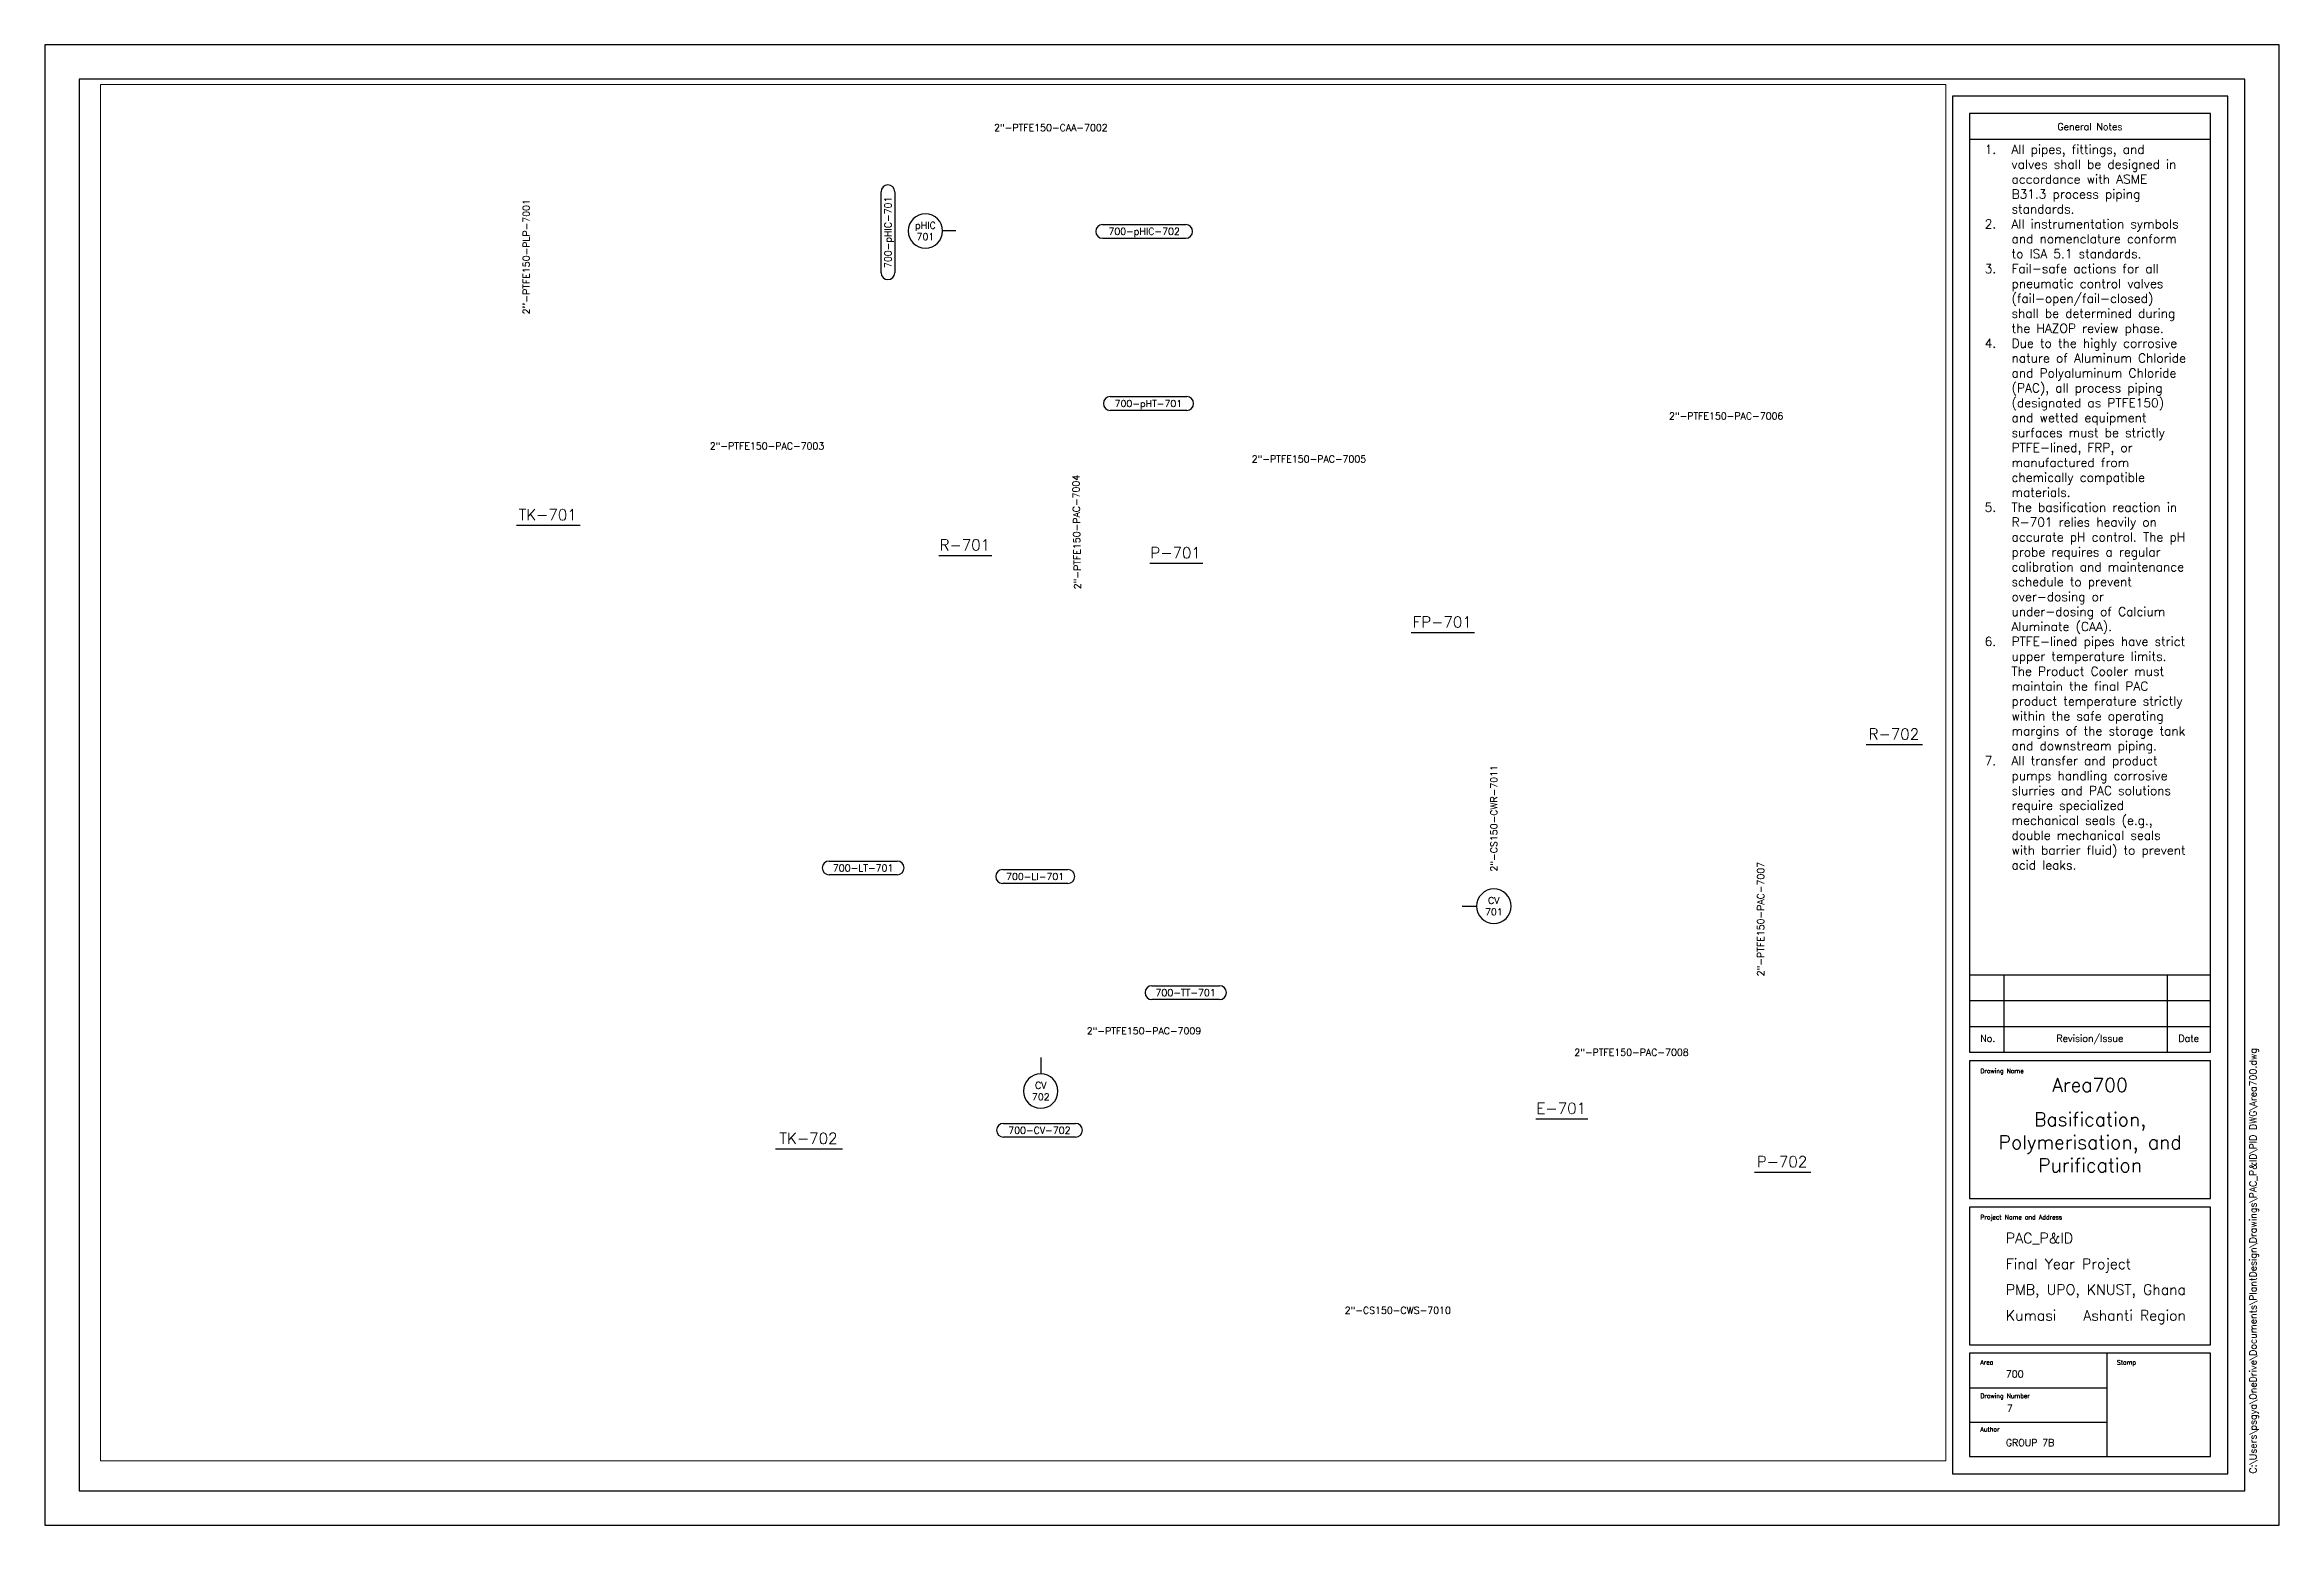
# Paper-space layout 'PID ANSI D Title Block' of a CAD drawing. Header units: inches. Extents: x 0 to 32.5, y 0 to 21.5.
# The model-space entities are those that its viewports show. They can reach past a viewport. Long polylines and large blocks are cut down to what shows.
import ezdxf
from ezdxf.enums import TextEntityAlignment as Align

# ---------------------------------------------------------------- set-up
doc = ezdxf.new("R2010")
doc.units = ezdxf.units.IN
doc.header["$MEASUREMENT"] = 0
for name, color, linetype in [('Instrument', 40, 'Continuous'), ('Text', 7, 'Continuous'), ('Title Block', 7, 'Continuous')]:
    doc.layers.add(name, color=color, linetype=linetype)
doc.styles.add('Roman', font='romans')
doc.styles.get("Standard").update_dxf_attribs({"font": 'romans.shx', "height": 0.1})
doc.dimstyles.get("Standard").update_dxf_attribs({"dimtxt": 0.18, "dimasz": 0.18, "dimexe": 0.18, "dimexo": 0.0625, "dimgap": 0.09, "dimtad": 0, "dimtih": 1, "dimtoh": 1, "dimdec": 4, "dimzin": 0, "dimdsep": 46, "dimtxsty": 'Standard', "dimcen": 0.09, "dimadec": 0, "dimazin": 0, "dimtfac": 1, "dimtdec": 4, "dimtofl": 0, "dimtmove": 0, "dimatfit": 3, "dimfxl": 1, "dimtolj": 1, "dimtzin": 0, "dimarcsym": 0})

# ---------------------------------------------------------------- blocks, each defined once
blk = doc.blocks.new('PID ANSI D titleblock')
for p, q in [((32.473, 21.518), (0, 21.518)), ((0, 21.518), (0, 0)), ((32.473, 0), (32.473, 21.518)), ((31.973, 21.018), (0.5, 21.018)), ((0.5, 21.018), (0.5, 0.5)), ((31.973, 0.5), (31.973, 21.018)), ((31.723, 20.768), (27.723, 20.768)), ((27.723, 20.768), (27.723, 0.75)), ((31.473, 20.518), (27.973, 20.518)), ((27.973, 20.518), (27.973, 6.875)), ((31.473, 6.875), (31.473, 20.518)), ((31.723, 0.75), (31.723, 20.768)), ((27.973, 20.143), (31.473, 20.143)), ((27.973, 8), (31.473, 8)), ((28.473, 6.875), (28.473, 8)), ((30.848, 6.875), (30.848, 8)), ((27.973, 7.625), (31.473, 7.625)), ((27.973, 7.25), (31.473, 7.25)), ((27.973, 6.875), (31.473, 6.875)), ((31.473, 6.75), (27.973, 6.75)), ((27.973, 6.75), (27.973, 4.75)), ((31.473, 4.75), (31.473, 6.75)), ((27.973, 4.75), (31.473, 4.75)), ((31.473, 4.625), (27.973, 4.625)), ((27.973, 4.625), (27.973, 2.625)), ((31.473, 2.625), (31.473, 4.625)), ((27.973, 2.625), (31.473, 2.625)), ((31.473, 2.5), (27.973, 2.5)), ((27.973, 2.5), (27.973, 1)), ((29.973, 1), (29.973, 2.5)), ((31.473, 1), (31.473, 2.5)), ((27.973, 2), (29.973, 2)), ((27.973, 1.5), (29.973, 1.5)), ((27.973, 1), (31.473, 1)), ((27.723, 0.75), (31.723, 0.75)), ((0.5, 0.5), (31.973, 0.5)), ((0, 0), (32.473, 0))]:
    blk.add_line(p, q)
at = {"style": 'Roman'}
for s, p in [('General Notes', (29.721, 20.326)), ('Revision/Issue', (29.721, 7.078)), ('No.', (28.237, 7.078)), ('Date', (31.157, 7.078))]:
    blk.add_text(s, height=0.1, dxfattribs=at).set_placement(p, align=Align.MIDDLE_CENTER)
for s, p in [('Drawing Name', (28.129, 6.571)), ('Project Name and Address', (28.129, 4.446)), ('Area', (28.129, 2.335)), ('Stamp', (30.113, 2.335)), ('Drawing Number', (28.129, 1.849)), ('Author', (28.129, 1.363))]:
    blk.add_text(s, height=0.065, dxfattribs=at).set_placement(p)
blk = doc.blocks.new('*U136')
at = {"color": 0, "linetype": 'ByBlock', "lineweight": -3}
blk.add_line((-0.377, -0.152), (0.393, -0.152), dxfattribs=at)
at = {"color": 0, "linetype": 'ByBlock', "lineweight": -2}
blk.add_attdef('#(Equipment.Tag)', text='', height=0.16, dxfattribs=at).set_placement((0, 0), align=Align.MIDDLE)
blk = doc.blocks.new('*U137')
at = {"color": 0, "linetype": 'ByBlock', "lineweight": -3}
blk.add_line((-0.455, -0.152), (0.471, -0.152), dxfattribs=at)
at = {"color": 0, "linetype": 'ByBlock', "lineweight": -2}
blk.add_attdef('#(Equipment.Tag)', text='', height=0.16, dxfattribs=at).set_placement((0, 0), align=Align.MIDDLE)
blk = doc.blocks.new('*U138')
at = {"color": 0, "linetype": 'ByBlock', "lineweight": -3}
blk.add_line((-0.45, -0.152), (0.467, -0.152), dxfattribs=at)
at = {"color": 0, "linetype": 'ByBlock', "lineweight": -2}
blk.add_attdef('#(Equipment.Tag)', text='', height=0.16, dxfattribs=at).set_placement((0, 0), align=Align.MIDDLE)
blk = doc.blocks.new('*U139')
at = {"color": 0, "linetype": 'ByBlock', "lineweight": -3}
blk.add_line((-0.401, -0.152), (0.418, -0.152), dxfattribs=at)
at = {"color": 0, "linetype": 'ByBlock', "lineweight": -2}
blk.add_attdef('#(Equipment.Tag)', text='', height=0.16, dxfattribs=at).set_placement((0, 0), align=Align.MIDDLE)
blk = doc.blocks.new('*U140')
at = {"color": 0, "linetype": 'ByBlock', "lineweight": -3}
blk.add_line((-0.479, -0.152), (0.496, -0.152), dxfattribs=at)
at = {"color": 0, "linetype": 'ByBlock', "lineweight": -2}
blk.add_attdef('#(Equipment.Tag)', text='', height=0.16, dxfattribs=at).set_placement((0, 0), align=Align.MIDDLE)
blk = doc.blocks.new('*U142')
at = {"color": 0, "linetype": 'ByBlock', "lineweight": -3}
blk.add_line((-0.369, -0.152), (0.385, -0.152), dxfattribs=at)
at = {"color": 0, "linetype": 'ByBlock', "lineweight": -2}
blk.add_attdef('#(Equipment.Tag)', text='', height=0.16, dxfattribs=at).set_placement((0, 0), align=Align.MIDDLE)
blk = doc.blocks.new('Pipeline Tag_block')
at = {"color": 0, "linetype": 'ByBlock', "lineweight": -2}
blk.add_attdef('#(TargetObject.Tag)', text='', height=0.1, dxfattribs=at).set_placement((0, 0), align=Align.MIDDLE_CENTER)
blk = doc.blocks.new('*U117')
at = {"color": 0, "linetype": 'ByBlock', "lineweight": -2}
for start, end in [(0, 180), (180, 0)]:
    blk.add_arc((0, 0), 0.25, start, end, dxfattribs=at)
blk.add_wipeout([(-0.102, 0.149), (0.107, 0.151), (0.107, 0.024), (-0.102, 0.024)], dxfattribs=at)
blk.add_wipeout([(-0.177, -0.024), (0.181, -0.024), (0.181, -0.155), (-0.177, -0.155)], dxfattribs=at)
for tag, p in [('#(TargetObject.Type)', (0, 0.083)), ('#(TargetObject.LoopNumber)', (0, -0.083))]:
    blk.add_attdef(tag, text='', height=0.1, dxfattribs=at).set_placement(p, align=Align.MIDDLE_CENTER)
blk = doc.blocks.new('*U145')
at = {"color": 0, "linetype": 'ByBlock', "lineweight": -2}
for p, q in [((-0.51, 0.093), (-0.021, 0.093)), ((-0.021, 0.093), (0.473, 0.093)), ((0.473, -0.108), (-0.51, -0.108))]:
    blk.add_line(p, q, dxfattribs=at)
for centre, start, end in [((-0.51, -0.007), 90, 270), ((0.473, -0.007), 270, 90)]:
    blk.add_arc(centre, 0.1, start, end, dxfattribs=at)
blk.add_attdef('#(TargetObject.Tag)', text='', height=0.1, dxfattribs=at).set_placement((-0.02, -0.057), align=Align.CENTER)
blk = doc.blocks.new('*U118')
at = {"color": 0, "linetype": 'ByBlock', "lineweight": -2}
for start, end in [(0, 180), (180, 0)]:
    blk.add_arc((0, 0), 0.25, start, end, dxfattribs=at)
blk.add_wipeout([(-0.174, 0.149), (0.178, 0.151), (0.178, 0.024), (-0.174, 0.024)], dxfattribs=at)
blk.add_wipeout([(-0.177, -0.024), (0.181, -0.024), (0.181, -0.155), (-0.177, -0.155)], dxfattribs=at)
for tag, p in [('#(TargetObject.Type)', (0, 0.083)), ('#(TargetObject.LoopNumber)', (0, -0.083))]:
    blk.add_attdef(tag, text='', height=0.1, dxfattribs=at).set_placement(p, align=Align.MIDDLE_CENTER)
blk = doc.blocks.new('*U147')
at = {"color": 0, "linetype": 'ByBlock', "lineweight": -2}
for p, q in [((-0.607, 0.093), (-0.021, 0.093)), ((-0.021, 0.093), (0.57, 0.093)), ((0.57, -0.108), (-0.607, -0.108))]:
    blk.add_line(p, q, dxfattribs=at)
for centre, start, end in [((-0.607, -0.007), 90, 270), ((0.57, -0.007), 270, 90)]:
    blk.add_arc(centre, 0.1, start, end, dxfattribs=at)
blk.add_attdef('#(TargetObject.Tag)', text='', height=0.1, dxfattribs=at).set_placement((-0.02, -0.057), align=Align.CENTER)
blk = doc.blocks.new('*U148')
at = {"color": 0, "linetype": 'ByBlock', "lineweight": -2}
for p, q in [((-0.574, 0.093), (-0.021, 0.093)), ((-0.021, 0.093), (0.537, 0.093)), ((0.537, -0.108), (-0.574, -0.108))]:
    blk.add_line(p, q, dxfattribs=at)
for centre, start, end in [((-0.574, -0.007), 90, 270), ((0.537, -0.007), 270, 90)]:
    blk.add_arc(centre, 0.1, start, end, dxfattribs=at)
blk.add_attdef('#(TargetObject.Tag)', text='', height=0.1, dxfattribs=at).set_placement((-0.02, -0.057), align=Align.CENTER)
blk = doc.blocks.new('*U149')
at = {"color": 0, "linetype": 'ByBlock', "lineweight": -2}
for p, q in [((-0.623, 0.093), (-0.021, 0.093)), ((-0.021, 0.093), (0.585, 0.093)), ((0.585, -0.108), (-0.623, -0.108))]:
    blk.add_line(p, q, dxfattribs=at)
for centre, start, end in [((-0.623, -0.007), 90, 270), ((0.585, -0.007), 270, 90)]:
    blk.add_arc(centre, 0.1, start, end, dxfattribs=at)
blk.add_attdef('#(TargetObject.Tag)', text='', height=0.1, dxfattribs=at).set_placement((-0.02, -0.057), align=Align.CENTER)
blk = doc.blocks.new('*U119')
at = {"color": 0, "linetype": 'ByBlock', "lineweight": -2}
for start, end in [(0, 180), (180, 0)]:
    blk.add_arc((0, 0), 0.25, start, end, dxfattribs=at)
blk.add_wipeout([(-0.102, 0.149), (0.107, 0.151), (0.107, 0.024), (-0.102, 0.024)], dxfattribs=at)
blk.add_wipeout([(-0.177, -0.024), (0.181, -0.024), (0.181, -0.155), (-0.177, -0.155)], dxfattribs=at)
for tag, p in [('#(TargetObject.Type)', (0, 0.083)), ('#(TargetObject.LoopNumber)', (0, -0.083))]:
    blk.add_attdef(tag, text='', height=0.1, dxfattribs=at).set_placement(p, align=Align.MIDDLE_CENTER)
blk = doc.blocks.new('*U151')
at = {"color": 0, "linetype": 'ByBlock', "lineweight": -2}
for p, q in [((-0.543, 0.093), (-0.021, 0.093)), ((-0.021, 0.093), (0.506, 0.093)), ((0.506, -0.108), (-0.543, -0.108))]:
    blk.add_line(p, q, dxfattribs=at)
for centre, start, end in [((-0.543, -0.007), 90, 270), ((0.506, -0.007), 270, 90)]:
    blk.add_arc(centre, 0.1, start, end, dxfattribs=at)
blk.add_attdef('#(TargetObject.Tag)', text='', height=0.1, dxfattribs=at).set_placement((-0.02, -0.057), align=Align.CENTER)
blk = doc.blocks.new('*U152')
at = {"color": 0, "linetype": 'ByBlock', "lineweight": -2}
for p, q in [((-0.513, 0.093), (-0.021, 0.093)), ((-0.021, 0.093), (0.475, 0.093)), ((0.475, -0.108), (-0.513, -0.108))]:
    blk.add_line(p, q, dxfattribs=at)
for centre, start, end in [((-0.513, -0.007), 90, 270), ((0.475, -0.007), 270, 90)]:
    blk.add_arc(centre, 0.1, start, end, dxfattribs=at)
blk.add_attdef('#(TargetObject.Tag)', text='', height=0.1, dxfattribs=at).set_placement((-0.02, -0.057), align=Align.CENTER)
blk = doc.blocks.new('*U153')
at = {"color": 0, "linetype": 'ByBlock', "lineweight": -2}
for p, q in [((-0.492, 0.093), (-0.021, 0.093)), ((-0.021, 0.093), (0.455, 0.093)), ((0.455, -0.108), (-0.492, -0.108))]:
    blk.add_line(p, q, dxfattribs=at)
for centre, start, end in [((-0.492, -0.007), 90, 270), ((0.455, -0.007), 270, 90)]:
    blk.add_arc(centre, 0.1, start, end, dxfattribs=at)
blk.add_attdef('#(TargetObject.Tag)', text='', height=0.1, dxfattribs=at).set_placement((-0.02, -0.057), align=Align.CENTER)

msp = doc.modelspace()

# ---------------------------------------------------------------- block references
at = {"layer": 'Instrument', "linetype": 'ByBlock'}
for name, p, values in [('*U118', (11.802, 17.813), {'#(TargetObject.Type)': 'pHIC', '#(TargetObject.LoopNumber)': '701'}), ('*U117', (20.062, 8), {'#(TargetObject.Type)': 'CV', '#(TargetObject.LoopNumber)': '701'}), ('*U119', (13.478, 5.312), {'#(TargetObject.Type)': 'CV', '#(TargetObject.LoopNumber)': '702'})]:
    msp.add_blockref(name, p, dxfattribs=at).add_auto_attribs(values)
at = {"layer": 'Text'}
for name, p, values in [('Pipeline Tag_block', (13.625, 19.313), {'#(TargetObject.Tag)': '2"-PTFE150-CAA-7002'}), ('*U149', (15, 17.813), {'#(TargetObject.Tag)': '700-pHIC-702'}), ('*U148', (15.062, 15.312), {'#(TargetObject.Tag)': '700-pHT-701'}), ('Pipeline Tag_block', (23.438, 15.125), {'#(TargetObject.Tag)': '2"-PTFE150-PAC-7006'}), ('Pipeline Tag_block', (9.5, 14.688), {'#(TargetObject.Tag)': '2"-PTFE150-PAC-7003'}), ('Pipeline Tag_block', (17.375, 14.5), {'#(TargetObject.Tag)': '2"-PTFE150-PAC-7005'}), ('*U137', (6.312, 13.688), {'#(Equipment.Tag)': 'TK-701'}), ('*U136', (12.375, 13.25), {'#(Equipment.Tag)': 'R-701'}), ('*U136', (15.438, 13.136), {'#(Equipment.Tag)': 'P-701'}), ('*U138', (19.312, 12.13), {'#(Equipment.Tag)': 'FP-701'}), ('*U139', (25.875, 10.5), {'#(Equipment.Tag)': 'R-702'}), ('*U152', (10.916, 8.562), {'#(TargetObject.Tag)': '700-LT-701'}), ('*U153', (13.416, 8.438), {'#(TargetObject.Tag)': '700-LI-701'}), ('*U145', (15.603, 6.75), {'#(TargetObject.Tag)': '700-TT-701'}), ('Pipeline Tag_block', (14.978, 6.188), {'#(TargetObject.Tag)': '2"-PTFE150-PAC-7009'}), ('Pipeline Tag_block', (22.062, 5.875), {'#(TargetObject.Tag)': '2"-PTFE150-PAC-7008'}), ('*U142', (21.041, 5.062), {'#(Equipment.Tag)': 'E-701'}), ('*U140', (10.103, 4.625), {'#(Equipment.Tag)': 'TK-702'}), ('*U151', (13.478, 4.75), {'#(TargetObject.Tag)': '700-CV-702'}), ('*U139', (24.25, 4.286), {'#(Equipment.Tag)': 'P-702'}), ('Pipeline Tag_block', (18.666, 2.125), {'#(TargetObject.Tag)': '2"-CS150-CWS-7010'})]:
    msp.add_blockref(name, p, dxfattribs=at).add_auto_attribs(values)
for name, p, rotation, values in [('Pipeline Tag_block', (6, 17.438), 90, {'#(TargetObject.Tag)': "2''-PTFE150-PLP-7001"}), ('*U147', (11.25, 17.813), 90, {'#(TargetObject.Tag)': '700-pHIC-701'}), ('Pipeline Tag_block', (14, 13.438), 90.82765031836001, {'#(TargetObject.Tag)': '2"-PTFE150-PAC-7004'}), ('Pipeline Tag_block', (20.062, 9.277), 90, {'#(TargetObject.Tag)': '2"-CS150-CWR-7011'}), ('Pipeline Tag_block', (23.938, 7.812), 90, {'#(TargetObject.Tag)': '2"-PTFE150-PAC-7007'})]:
    msp.add_blockref(name, p, dxfattribs=dict(at, rotation=rotation)).add_auto_attribs(values)

# ---------------------------------------------------------------- next in the draw order: leaders
at = {"layer": 'Instrument', "linetype": 'ByBlock', "has_arrowhead": 0}
for points in [[(12.245, 17.813), (12.052, 17.813)], [(19.603, 8), (19.812, 8)], [(13.478, 5.8), (13.478, 5.563)]]:
    msp.add_leader(points, dimstyle='Standard', dxfattribs=at)

psp = doc.layouts.new('PID ANSI D Title Block')

# ---------------------------------------------------------------- block references
at = {"layer": 'Title Block'}
psp.add_blockref('PID ANSI D titleblock', (0, 0), dxfattribs=at)

# ---------------------------------------------------------------- texts
at = {"insert": (28.062, 20.062), "char_height": 0.13, "attachment_point": 1}
psp.add_mtext_dynamic_manual_height_columns('\\pxi-3,l4,t4;1.^IAll pipes, fittings, and valves shall be designed in accordance with ASME B31.3 process piping standards.\\P2.^IAll instrumentation symbols and nomenclature conform to ISA 5.1 standards.\\P3.^IFail-safe actions for all pneumatic control valves (fail-open/fail-closed) shall be determined during the HAZOP review phase.\\P4.^IDue to the highly corrosive nature of Aluminum Chloride and Polyaluminum Chloride (PAC), all process piping (designated as PTFE150) and wetted equipment surfaces must be strictly PTFE-lined, FRP, or manufactured from chemically compatible materials.\\P5.^IThe basification reaction in R-701 relies heavily on accurate pH control. The pH probe requires a regular calibration and maintenance schedule to prevent over-dosing or under-dosing of Calcium Aluminate (CAA).\\P6.^IPTFE-lined pipes have strict upper temperature limits. The Product Cooler must maintain the final PAC product temperature strictly within the safe operating margins of the storage tank and downstream piping.\\P7.^IAll transfer and product pumps handling corrosive slurries and PAC solutions require specialized mechanical seals (e.g., double mechanical seals with barrier fluid) to prevent acid leaks.', width=3.3125, gutter_width=0.5, heights=[0], dxfattribs=at)
at = {"layer": 'Title Block', "insert": (32.041, 0.752), "char_height": 0.1, "attachment_point": 1, "rotation": 90}
psp.add_mtext('C:\\\\Users\\\\psgya\\\\OneDrive\\\\Documents\\\\PlantDesign\\\\Drawings\\\\PAC_P&ID\\\\PID DWG\\\\Area700.dwg', dxfattribs=at)
at = {"layer": 'Title Block'}
for s, insert, char_height, attachment_point in [('Area700', (29.723, 6.5), 0.2, 2), ('PAC_P&ID', (28.5, 4.25), 0.15, 1), ('Final Year Project', (28.5, 3.875), 0.15, 1), ('PMB, UPO, KNUST, Ghana', (28.5, 3.5), 0.15, 1), ('Kumasi', (28.5, 3.125), 0.15, 1), ('Ashanti Region', (29.625, 3.125), 0.15, 1), ('700', (28.5, 2.25), 0.1, 1), ('7', (28.513, 1.75), 0.1, 1), ('GROUP 7B', (28.5, 1.25), 0.1, 1)]:
    psp.add_mtext(s, dxfattribs=dict(at, insert=insert, char_height=char_height, attachment_point=attachment_point))
at = {"layer": 'Title Block', "insert": (29.723, 6), "char_height": 0.2, "width": 3.30274, "attachment_point": 2}
psp.add_mtext('{\\C250;\\c2039583;Basification, Polymerisation, and Purification}', dxfattribs=at)

# ---------------------------------------------------------------- viewports
at = {"layer": '0', "color": 2}
psp.add_viewport(center=(14.219, 10.938), size=(26.812, 20), view_center_point=(13.222, 9.94), view_height=20, dxfattribs=at)

doc.saveas('drawing.dxf')
